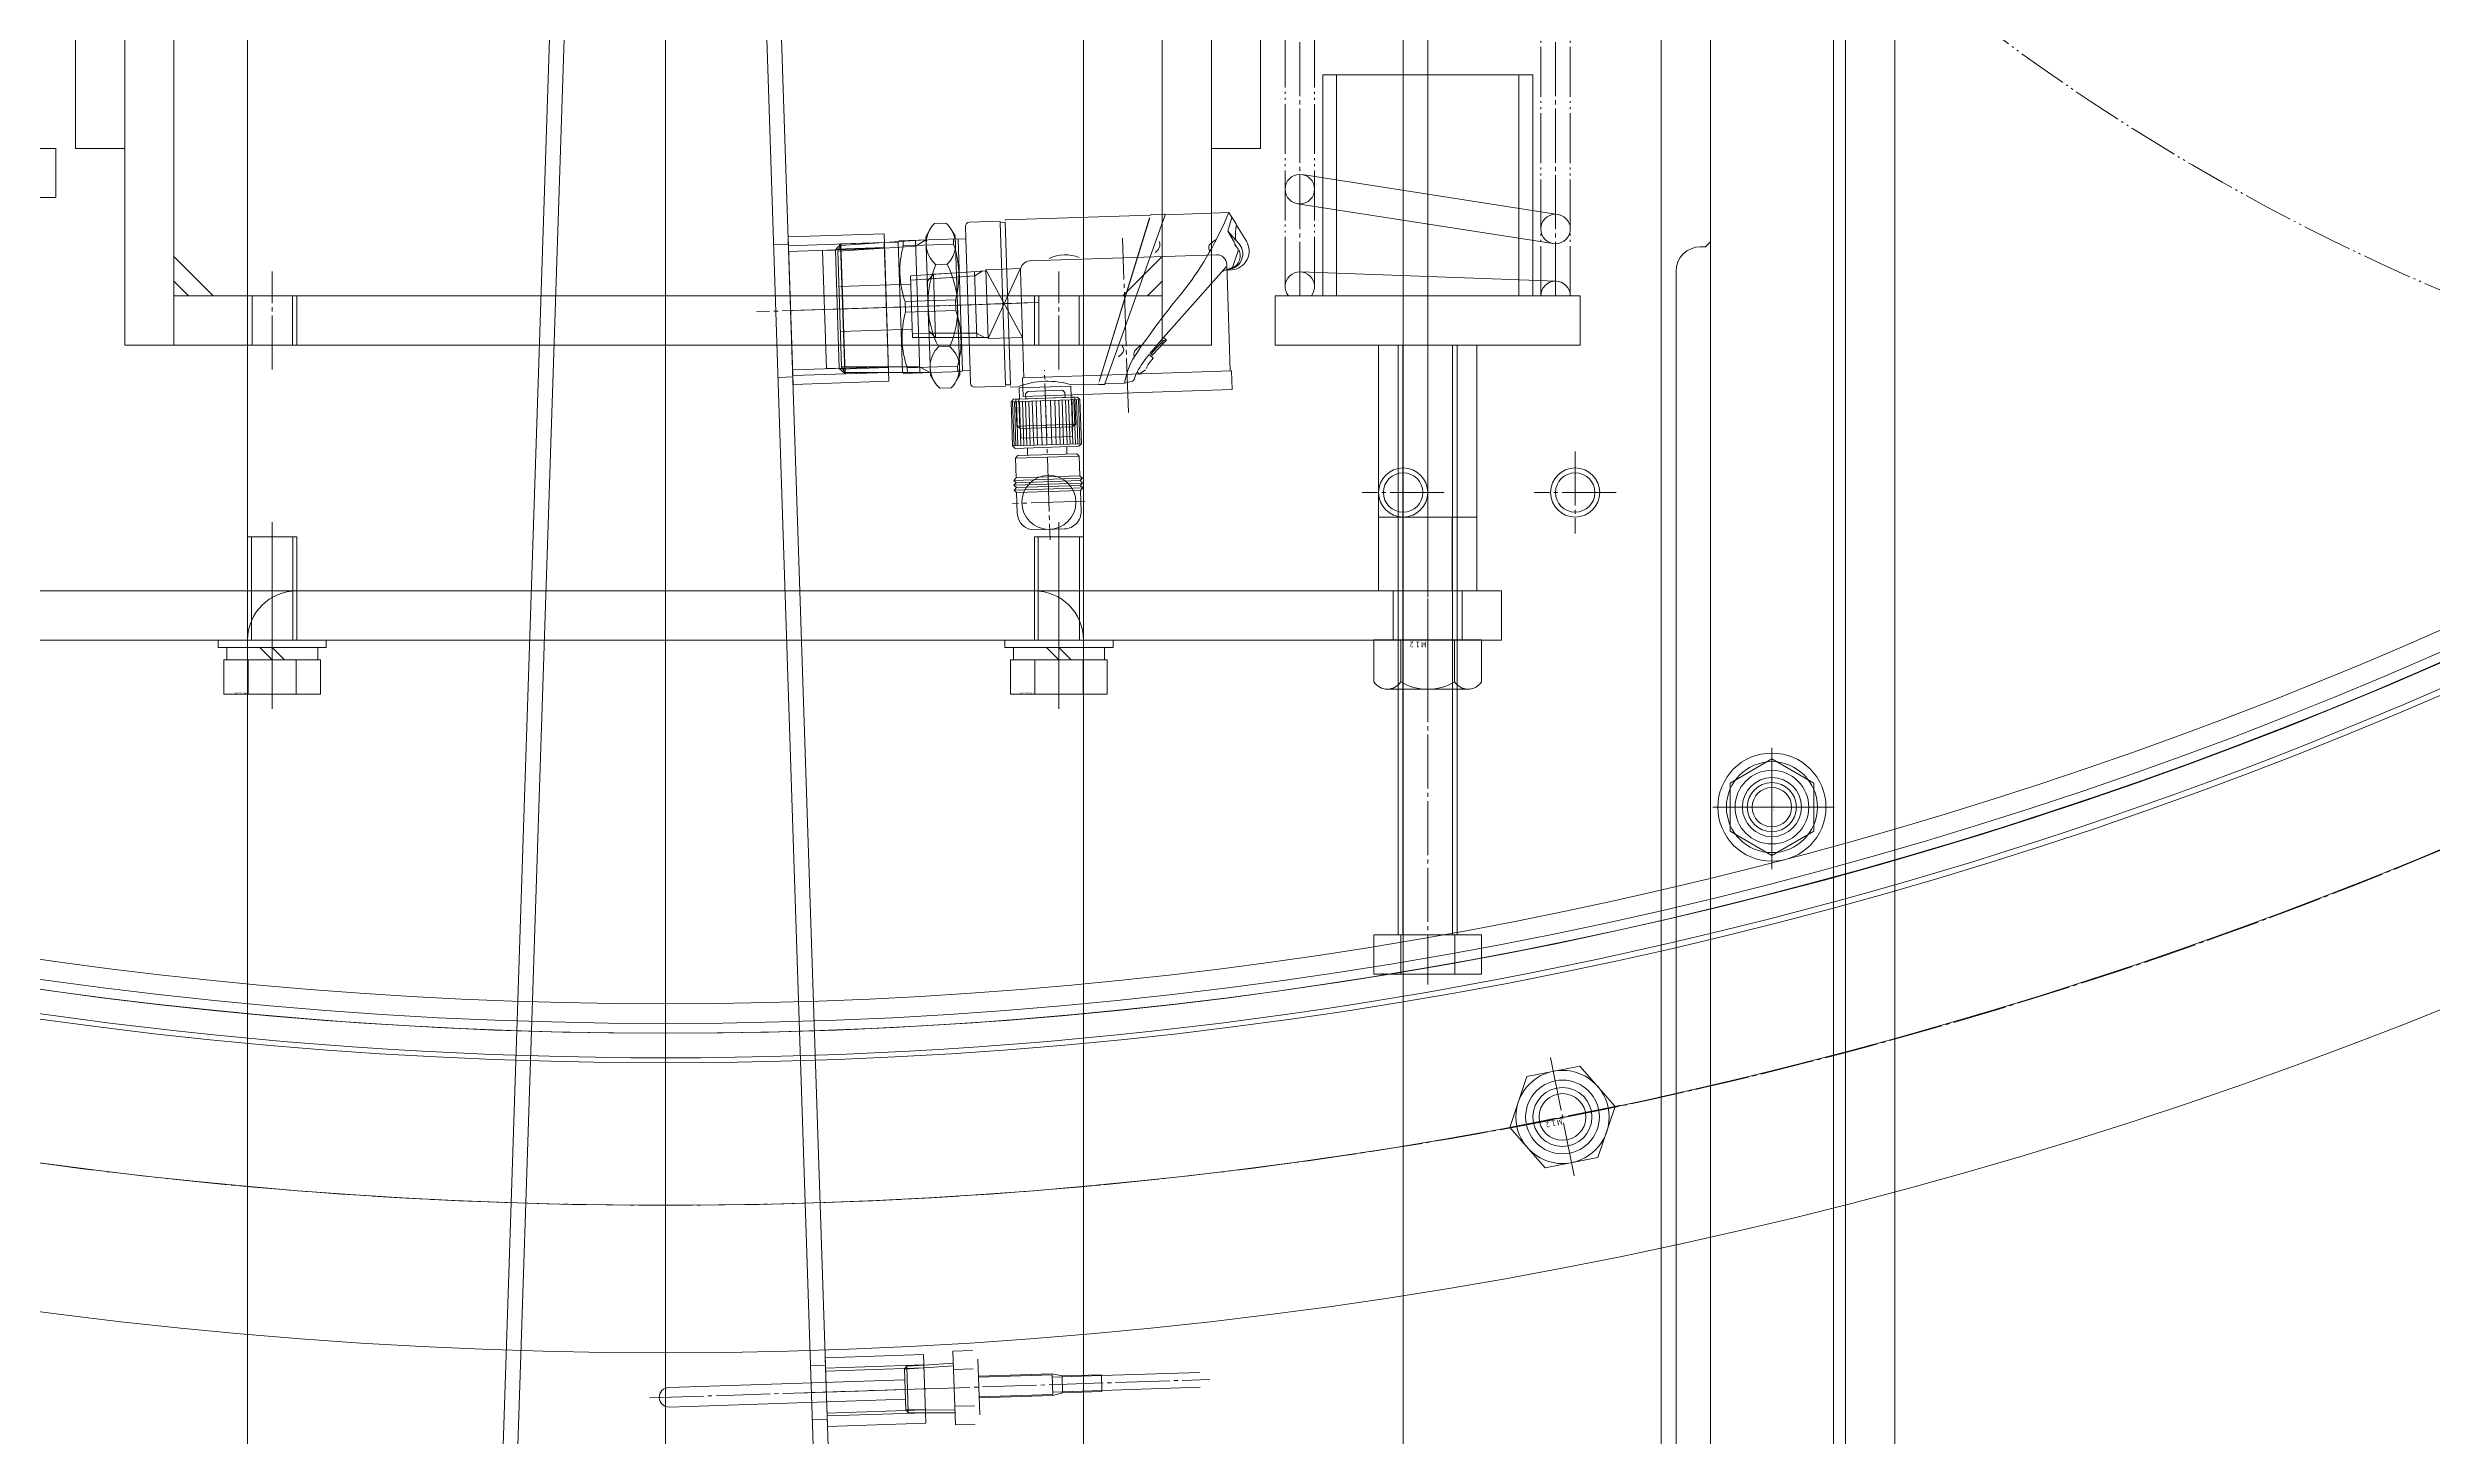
# Model space of a CAD drawing. Units: millimetres at full size. Extents: x -21196 to 21204, y -11807 to 11807.
# Drawn here: x -15725.2 to -15240.2, y -502.1 to -219.6 of the extents above; entities that cross this region are included whole.
import ezdxf
from ezdxf.enums import TextEntityAlignment as Align

# ---------------------------------------------------------------- set-up
doc = ezdxf.new("R2010")
doc.units = ezdxf.units.MM
doc.header["$LTSCALE"] = 0.5
doc.linetypes.add('USER3', pattern=[26.999999, 20.299999, -1.7, 0.8, -1.7, 0.8, -1.7])
doc.linetypes.add('USER4', pattern=[27.1, 22, -1.7, 1.7, -1.7])
doc.layers.add('1-0_設備-5(241129配置図菊池追記(立面図).jww)(機器配置図 260128.dwg)', color=7, linetype='Continuous', lineweight=9)
doc.styles.add('ＭＳ ゴシック', font='')
doc.styles.get('ＭＳ ゴシック').set_extended_font_data('MS Gothic')

msp = doc.modelspace()

# ---------------------------------------------------------------- linework, layer by layer
at = {"layer": '1-0_設備-5(241129配置図菊池追記(立面図).jww)(機器配置図 260128.dwg)', "linetype": 'USER4'}
for p, q in [((-15599.5215, -516.4062), (-15599.5215, 1476.1146)), ((-15599.5215, -516.4062), (-15599.5215, 1476.1146)), ((-15599.5215, -547.3744), (-15599.5215, -40.6829)), ((-15599.5215, -64.2167), (-15599.5215, -290.3256)), ((-15599.5215, -1195.8594), (-15599.5215, -145.4149)), ((-15470.5215, -270.1472), (-15470.5215, -150.1472)), ((-15418.5215, -270.1472), (-15418.5215, -150.1472)), ((-15444.5215, -319.013), (-15444.5215, -220.1469)), ((-15505.4038, -293.8982), (-15506.5728, -258.414)), ((-15679.5215, -285.1469), (-15679.5215, -265.1469)), ((-15519.5215, -285.1469), (-15519.5215, -265.1469)), ((-15567.188, -272.9199), (-15525.9819, -271.5624)), ((-15546.1395, -272.2265), (-15523.5695, -271.4829)), ((-15551.2641, -272.3953), (-15581.0308, -273.376)), ((-15537.1343, -271.9298), (-15564.1197, -272.8189)), ((-15444.5215, -278.0796), (-15444.5215, -410.2279)), ((-15522.0065, -298.9463), (-15522.4573, -285.2659)), ((-15522.3194, -289.4515), (-15521.3207, -319.7649)), ((-15449.5215, -301.804), (-15449.5215, -318.4861)), ((-15414.5215, -301.804), (-15414.5215, -318.4861)), ((-15441.1805, -310.1451), (-15457.8626, -310.1451)), ((-15444.5215, -344.4074), (-15444.5215, -310.1469)), ((-15406.1805, -310.1451), (-15422.8626, -310.1451)), ((-15514.1761, -311.8955), (-15528.9677, -312.3828)), ((-15679.5215, -316.1469), (-15679.5215, -354.1469)), ((-15519.5215, -316.1469), (-15519.5215, -354.1469)), ((-15679.5215, -345.1469), (-15679.5215, -325.1469)), ((-15519.5215, -345.1469), (-15519.5215, -325.1469)), ((-15444.5215, -340.1455), (-15444.5215, -350.1455)), ((-15374.5215, -386.7816), (-15374.5215, -361.51)), ((-15374.5215, -362.1009), (-15374.5215, -386.1907)), ((-15374.5215, -364.8047), (-15374.5215, -383.4868)), ((-15374.5215, -364.8047), (-15374.5215, -383.4868)), ((-15374.5215, -365.8047), (-15374.5215, -382.4868)), ((-15361.8857, -374.1458), (-15387.1574, -374.1458)), ((-15386.5664, -374.1458), (-15362.4767, -374.1458)), ((-15365.1805, -374.1458), (-15383.8626, -374.1458)), ((-15365.1805, -374.1458), (-15383.8626, -374.1458)), ((-15366.1805, -374.1458), (-15382.8626, -374.1458)), ((-15419.5197, -425.0761), (-15414.7045, -449.2839)), ((-15419.5197, -425.0761), (-15414.7045, -449.2839)), ((-15419.5197, -425.0761), (-15414.7045, -449.2839)), ((-15429.216, -439.5876), (-15405.0082, -434.7724)), ((-15602.7868, -494.3316), (-15488.8527, -490.5779)), ((-15545.2758, -492.4368), (-15571.1929, -493.2907))]:
    msp.add_line(p, q, dxfattribs=at)
at = {"layer": '1-0_設備-5(241129配置図菊池追記(立面図).jww)(機器配置図 260128.dwg)'}
for p, q in [((-15633.5215, -533.053), (-15617.546, -48.1471)), ((-15630.523, -533.1471), (-15614.5475, -48.2413)), ((-15568.5201, -533.1471), (-15584.4956, -48.2413)), ((-15565.5215, -533.053), (-15581.4971, -48.1471)), ((-15599.5215, -1520.1458), (-15599.5215, -60.1458)), ((-15444.5215, -270.1472), (-15444.5215, -150.1472)), ((-15387.0215, -259.1458), (-15387.0215, -165.1458)), ((-15709.5215, -280.1469), (-15709.5215, -170.1469)), ((-15699.5215, -170.1469), (-15699.5215, -280.1469)), ((-15498.5215, -170.1469), (-15498.5215, -280.1469)), ((-15488.5215, -280.1469), (-15488.5215, -170.1469)), ((-15465.8715, -270.1469), (-15465.8715, -225.1469)), ((-15463.0715, -270.1469), (-15463.0715, -225.1469)), ((-15425.9715, -270.1469), (-15425.9715, -225.1469)), ((-15418.0602, -253.5613), (-15470.0602, -245.4691)), ((-15470.9828, -251.3978), (-15418.9828, -259.4899)), ((-15546.5932, -258.1494), (-15545.8737, -256.8026)), ((-15544.8502, -255.4318), (-15542.5146, -255.3548)), ((-15541.4031, -256.6553), (-15540.5965, -257.9519)), ((-15538.5307, -255.9671), (-15538.4451, -258.5657)), ((-15537.7575, -255.1412), (-15531.5109, -254.9354)), ((-15530.4532, -255.1507), (-15531.4527, -255.1836)), ((-15530.3628, -288.2657), (-15531.4527, -255.1836)), ((-15530.4532, -255.1507), (-15529.3633, -288.2328)), ((-15500.9474, -253.7284), (-15530.4181, -254.6993)), ((-15511.341, -287.5908), (-15501.1033, -254.2363)), ((-15501.0604, -254.2349), (-15511.3086, -287.5897)), ((-15510.1589, -288.0503), (-15497.9249, -253.6682)), ((-15500.8027, -253.6261), (-15498.0224, -253.5347)), ((-15484.9927, -253.2027), (-15497.9193, -253.6286)), ((-15485.199, -256.9829), (-15484.3593, -254.1669)), ((-15485.199, -256.9829), (-15483.8076, -259.2955)), ((-15483.5207, -258.7859), (-15485.199, -256.9829)), ((-15483.3843, -255.6511), (-15484.9927, -253.2027)), ((-15483.3808, -255.7311), (-15481.3978, -259.0144)), ((-15577.5272, -259.7533), (-15574.5288, -259.6545)), ((-15574.5196, -259.9338), (-15555.0302, -259.2917)), ((-15574.4814, -261.0952), (-15554.9919, -260.4531)), ((-15564.9846, -260.8408), (-15567.5832, -260.9265)), ((-15567.5832, -260.9265), (-15566.7929, -284.9134)), ((-15564.9865, -260.7824), (-15563.8634, -259.5827)), ((-15564.1943, -284.8278), (-15564.9846, -260.8408)), ((-15564.8493, -260.6358), (-15554.9966, -260.3112)), ((-15564.507, -261.0645), (-15563.9313, -259.8637)), ((-15554.9919, -260.4531), (-15564.507, -261.0645)), ((-15564.507, -261.0645), (-15563.7324, -284.5732)), ((-15555.0305, -259.2917), (-15563.9313, -259.8637)), ((-15555.0302, -259.2917), (-15563.8634, -259.5827)), ((-15563.8634, -259.5827), (-15562.9928, -286.0094)), ((-15546.5735, -258.7483), (-15555.0305, -259.2917)), ((-15552.2317, -259.1995), (-15555.0302, -259.2917)), ((-15554.1595, -285.7184), (-15555.0302, -259.2917)), ((-15554.1595, -285.7184), (-15555.0302, -259.2917)), ((-15548.6597, -260.0462), (-15554.9919, -260.4531)), ((-15552.2317, -259.1995), (-15551.3611, -285.6262)), ((-15540.1052, -258.5204), (-15552.0796, -258.9149)), ((-15551.2141, -258.8863), (-15551.1783, -259.9734)), ((-15540.935, -259.6359), (-15551.1783, -259.9734)), ((-15547.8143, -285.7076), (-15548.698, -258.8848)), ((-15546.5735, -258.7483), (-15548.6597, -260.0462)), ((-15545.6657, -286.3029), (-15546.5932, -258.1494)), ((-15540.935, -259.6359), (-15540.9708, -258.5489)), ((-15540.5965, -257.9519), (-15539.6689, -286.1053)), ((-15538.4451, -258.5657), (-15540.0442, -258.6184)), ((-15540.0442, -258.6184), (-15539.1618, -285.4039)), ((-15537.5626, -285.3512), (-15538.4451, -258.5657)), ((-15525.4307, -263.0396), (-15487.4513, -261.7884)), ((-15484.2253, -264.3562), (-15483.0705, -260.9853)), ((-15483.8065, -259.4166), (-15483.2714, -260.3562)), ((-15483.1477, -260.5177), (-15483.8044, -259.6671)), ((-15482.9812, -259.433), (-15483.5429, -258.8254)), ((-15388.0215, -260.1458), (-15389.0215, -260.1458)), ((-15387.0215, -259.1458), (-15388.0215, -260.1458)), ((-15691.5215, -270.1469), (-15699.5215, -262.1469)), ((-15549.7064, -266.9127), (-15540.3211, -266.3096)), ((-15540.321, -266.3089), (-15545.8515, -266.6643)), ((-15540.3486, -265.4533), (-15545.0526, -265.7556)), ((-15545.0526, -265.7556), (-15544.629, -278.6118)), ((-15542.239, -263.7219), (-15544.5745, -263.7988)), ((-15539.9161, -278.6038), (-15540.3493, -265.4533)), ((-15534.3687, -265.069), (-15540.3486, -265.4533)), ((-15536.637, -266.0721), (-15540.321, -266.3089)), ((-15536.6651, -265.2166), (-15536.2243, -278.5976)), ((-15536.637, -266.0721), (-15535.1001, -265.116)), ((-15534.3765, -264.8351), (-15527.3168, -264.6026)), ((-15533.9155, -278.8276), (-15534.3765, -264.8351)), ((-15526.9193, -278.5971), (-15534.3765, -264.8351)), ((-15527.3803, -264.6047), (-15533.9155, -278.8276)), ((-15527.3638, -265.1044), (-15526.6493, -286.7926)), ((-15498.5215, -262.1469), (-15506.5215, -270.1469)), ((-15498.2717, -278.5833), (-15486.4269, -265.2997)), ((-15486.4269, -265.2997), (-15485.4966, -264.2563)), ((-15485.7381, -264.9368), (-15486.4269, -265.2997)), ((-15485.5477, -264.9305), (-15484.3093, -264.8264)), ((-15485.3866, -263.7214), (-15484.672, -285.4097)), ((-15418.4135, -267.1491), (-15470.4135, -265.2753)), ((-15394.0215, -265.1458), (-15394.0215, -1075.1458)), ((-15684.5215, -280.1469), (-15684.5215, -270.1469)), ((-15683.6215, -280.1469), (-15683.6215, -270.1469)), ((-15675.4215, -280.1469), (-15675.4215, -270.1469)), ((-15674.5215, -280.1469), (-15674.5215, -270.1469)), ((-15549.6791, -267.7406), (-15564.2712, -268.2214)), ((-15540.5621, -270.9545), (-15550.8054, -271.292)), ((-15550.8054, -271.292), (-15550.7337, -273.4661)), ((-15540.4904, -273.1286), (-15540.5621, -270.9545)), ((-15524.5215, -280.1469), (-15524.5215, -270.1469)), ((-15523.6215, -280.1469), (-15523.6215, -270.1469)), ((-15515.4215, -280.1469), (-15515.4215, -270.1469)), ((-15514.5215, -280.1469), (-15514.5215, -270.1469)), ((-15415.5215, -270.1472), (-15472.8642, -270.1473)), ((-15465.8715, -270.1469), (-15423.1715, -270.1469)), ((-15574.0843, -273.1471), (-15554.5949, -272.5051)), ((-15540.4904, -273.1286), (-15550.7337, -273.4661)), ((-15709.5215, -280.1469), (-15699.5215, -280.1469)), ((-15549.3762, -276.9356), (-15563.9682, -277.4164)), ((-15539.9443, -277.7476), (-15549.3489, -277.7635)), ((-15539.9161, -278.6035), (-15549.3207, -278.6195)), ((-15545.9732, -277.2721), (-15544.629, -278.6118)), ((-15545.486, -277.7577), (-15539.9461, -277.7483)), ((-15544.629, -278.6118), (-15539.917, -278.6038)), ((-15541.6876, -280.4559), (-15544.0232, -280.5329)), ((-15539.9461, -277.7483), (-15536.2525, -277.7421)), ((-15539.917, -278.6038), (-15533.9232, -278.5937)), ((-15534.656, -278.5949), (-15536.2525, -277.742)), ((-15533.9155, -278.8276), (-15526.9193, -278.5971)), ((-15498.2725, -278.5826), (-15501.0349, -281.8868)), ((-15500.6003, -282.2936), (-15497.6615, -279.1546)), ((-15500.5283, -281.6708), (-15498.5787, -279.5419)), ((-15488.5215, -280.1469), (-15498.5215, -280.1469)), ((-15498.2725, -278.5826), (-15497.6615, -279.1546)), ((-15450.5215, -280.1469), (-15450.5215, -315.1469)), ((-15450.5215, -280.1469), (-15450.5215, -400.1469)), ((-15438.5215, -280.1469), (-15450.5215, -280.1469)), ((-15449.5745, -280.1469), (-15449.5745, -400.1469)), ((-15439.4685, -280.1469), (-15439.4685, -400.1469)), ((-15438.5215, -280.1469), (-15438.5215, -315.1469)), ((-15438.5215, -280.1469), (-15438.5215, -400.1469)), ((-15573.6872, -285.1991), (-15554.1978, -284.557)), ((-15573.649, -286.3605), (-15554.1595, -285.7184)), ((-15564.1943, -284.8278), (-15566.7929, -284.9134)), ((-15564.1924, -284.8863), (-15562.9928, -286.0094)), ((-15554.1931, -284.6989), (-15564.0458, -285.0235)), ((-15554.1595, -285.7184), (-15563.079, -285.7335)), ((-15554.1595, -285.7184), (-15562.9928, -286.0094)), ((-15547.8525, -284.5463), (-15554.1978, -284.557)), ((-15554.1595, -285.7184), (-15551.3611, -285.6262)), ((-15545.6854, -285.704), (-15554.1595, -285.7184)), ((-15551.1906, -285.9002), (-15539.2162, -285.5057)), ((-15547.8525, -284.5463), (-15545.6854, -285.704)), ((-15539.6689, -286.1053), (-15540.3885, -287.4521)), ((-15540.0817, -285.5342), (-15540.1176, -284.4472)), ((-15537.5626, -285.3512), (-15539.1618, -285.4039)), ((-15537.5626, -285.3512), (-15537.477, -287.9498)), ((-15526.8991, -286.8008), (-15484.4222, -285.4014)), ((-15500.3539, -282.7983), (-15501.2171, -283.8773)), ((-15500.3539, -282.7983), (-15501.1609, -282.0428)), ((-15484.4222, -285.4014), (-15484.297, -289.1994)), ((-15576.6381, -286.7386), (-15573.6398, -286.6398)), ((-15544.8591, -287.5994), (-15545.6657, -286.3029)), ((-15541.412, -288.823), (-15543.7476, -288.8999)), ((-15536.6511, -288.723), (-15530.4045, -288.5172)), ((-15529.3633, -288.2328), (-15530.3628, -288.2657)), ((-15527.8993, -288.6348), (-15529.2985, -288.6809)), ((-15517.0985, -288.479), (-15527.5929, -288.8248)), ((-15527.5171, -291.1235), (-15527.5929, -288.8248)), ((-15527.5171, -291.1235), (-15517.0228, -290.7778)), ((-15526.8991, -286.8008), (-15526.774, -290.5988)), ((-15526.774, -290.5988), (-15484.297, -289.1994)), ((-15526.3007, -290.0829), (-15525.8175, -289.5667)), ((-15526.3007, -290.0829), (-15526.2678, -291.0824)), ((-15518.2721, -290.819), (-15526.2678, -291.0824)), ((-15518.8213, -289.3362), (-15525.8175, -289.5667)), ((-15518.3051, -289.8195), (-15518.8213, -289.3362)), ((-15518.3051, -289.8195), (-15518.2721, -290.819)), ((-15518.2721, -290.819), (-15515.7735, -290.7366)), ((-15517.0228, -290.7778), (-15517.0985, -288.479)), ((-15517.0228, -290.7778), (-15516.2732, -290.7531)), ((-15516.8749, -290.7729), (-15516.6806, -296.6711)), ((-15511.4955, -288.0943), (-15516.8053, -288.2693)), ((-15516.0921, -296.2501), (-15516.2732, -290.7531)), ((-15515.7735, -290.7366), (-15515.2573, -291.2199)), ((-15511.3549, -288.1915), (-15510.2637, -288.1557)), ((-15510.1589, -288.0503), (-15506.1611, -287.9186)), ((-15506.1611, -287.9186), (-15504.5747, -287.4661)), ((-15515.2573, -291.2199), (-15529.2497, -291.6809)), ((-15528.9533, -300.676), (-15529.2497, -291.6809)), ((-15528.9499, -291.671), (-15528.6535, -300.6661)), ((-15528.5501, -291.6578), (-15528.2537, -300.6529)), ((-15528.2667, -291.1482), (-15527.5171, -291.1235)), ((-15528.0856, -296.6453), (-15528.2667, -291.1482)), ((-15528.1503, -291.6447), (-15527.8539, -300.6398)), ((-15527.4707, -297.0265), (-15527.665, -291.1284)), ((-15527.5506, -291.6249), (-15527.2543, -300.62)), ((-15526.9509, -291.6052), (-15526.6546, -300.6003)), ((-15526.3513, -291.5854), (-15526.0549, -300.5805)), ((-15525.6517, -291.5624), (-15525.3553, -300.5575)), ((-15524.952, -291.5393), (-15524.6557, -300.5344)), ((-15524.1525, -291.513), (-15523.8561, -300.5081)), ((-15523.253, -291.4833), (-15522.9566, -300.4784)), ((-15522.2535, -291.4504), (-15521.9572, -300.4455)), ((-15521.254, -291.4175), (-15520.9577, -300.4126)), ((-15520.3545, -291.3878), (-15520.0582, -300.3829)), ((-15519.555, -291.3615), (-15519.2586, -300.3566)), ((-15518.8554, -291.3384), (-15518.559, -300.3335)), ((-15518.1557, -291.3154), (-15517.8594, -300.3105)), ((-15517.5561, -291.2956), (-15517.2597, -300.2907)), ((-15516.9564, -291.2759), (-15516.66, -300.271)), ((-15516.4567, -291.2594), (-15516.1603, -300.2545)), ((-15515.9569, -291.243), (-15515.6606, -300.2381)), ((-15515.5572, -291.2298), (-15515.2608, -300.2249)), ((-15514.961, -300.215), (-15515.2573, -291.2199)), ((-15514.961, -300.215), (-15528.9533, -300.676)), ((-15528.4372, -301.1593), (-15528.9533, -300.676)), ((-15528.0856, -296.6453), (-15516.0921, -296.2501)), ((-15527.3196, -297.1203), (-15516.8252, -296.7745)), ((-15527.2537, -299.1192), (-15516.7594, -298.7735)), ((-15516.8252, -296.7745), (-15516.0921, -296.2501)), ((-15516.7594, -298.7735), (-15516.8252, -296.7745)), ((-15515.4442, -300.7312), (-15514.961, -300.215)), ((-15515.4442, -300.7312), (-15528.4372, -301.1593)), ((-15527.888, -302.642), (-15528.3713, -303.1582)), ((-15528.3713, -303.1582), (-15515.3784, -302.7301)), ((-15528.2396, -307.156), (-15528.3713, -303.1582)), ((-15527.888, -302.642), (-15515.8946, -302.2468)), ((-15525.9385, -301.0769), (-15525.8891, -302.5761)), ((-15517.9429, -300.8135), (-15517.8935, -302.3127)), ((-15515.8946, -302.2468), (-15515.3784, -302.7301)), ((-15515.2467, -306.7279), (-15515.3784, -302.7301)), ((-15514.7305, -307.2112), (-15528.7229, -307.6722)), ((-15528.2067, -308.1554), (-15528.6899, -308.6716)), ((-15514.6975, -308.2107), (-15528.6899, -308.6716)), ((-15528.6899, -308.6716), (-15528.1737, -309.1549)), ((-15514.6646, -309.2101), (-15528.657, -309.6711)), ((-15515.2467, -306.7279), (-15528.2396, -307.156)), ((-15515.2137, -307.7274), (-15528.2067, -308.1554)), ((-15528.1737, -309.1549), (-15515.1808, -308.7268)), ((-15515.1479, -309.7263), (-15528.1408, -310.1544)), ((-15528.0025, -314.3521), (-15528.1408, -310.1544)), ((-15515.2137, -307.7274), (-15514.6975, -308.2107)), ((-15514.6975, -308.2107), (-15515.1808, -308.7268)), ((-15515.0096, -313.924), (-15515.1479, -309.7263)), ((-15450.5215, -330.1469), (-15450.5215, -315.1469)), ((-15449.5215, -330.1469), (-15449.5215, -315.1469)), ((-15439.5215, -330.1469), (-15439.5215, -315.1469)), ((-15438.5215, -330.1469), (-15438.5215, -315.1469)), ((-15684.5215, -319.1469), (-15684.5215, -340.1469)), ((-15674.5215, -319.1469), (-15684.5215, -319.1469)), ((-15683.7095, -319.1469), (-15683.7095, -340.1469)), ((-15675.3335, -319.1469), (-15675.3335, -340.1469)), ((-15674.5215, -319.1469), (-15674.5215, -340.1469)), ((-15524.5215, -319.1469), (-15524.5215, -340.1469)), ((-15514.5215, -319.1469), (-15524.5215, -319.1469)), ((-15518.3924, -317.5374), (-15524.3891, -317.7349)), ((-15523.7095, -319.1469), (-15523.7095, -340.1469)), ((-15515.3335, -319.1469), (-15515.3335, -340.1469)), ((-15514.5215, -319.1469), (-15514.5215, -340.1469)), ((-15674.5215, -330.1458), (-15524.5215, -330.1458)), ((-15451.5215, -340.1469), (-15451.5215, -330.1469)), ((-15437.5215, -340.1469), (-15437.5215, -330.1469)), ((-15690.5215, -340.1469), (-15690.5215, -341.6469)), ((-15668.5215, -340.1469), (-15690.5215, -340.1469)), ((-15668.5215, -341.6469), (-15690.5215, -341.6469)), ((-15689.3365, -344.1469), (-15669.7066, -344.1469)), ((-15689.3365, -344.1469), (-15689.3365, -351.1469)), ((-15688.7715, -341.6469), (-15688.7715, -344.1469)), ((-15684.5215, -900.1458), (-15684.5215, -340.1458)), ((-15684.429, -344.1469), (-15684.429, -351.1469)), ((-15679.5215, -344.1469), (-15682.0215, -341.6469)), ((-15679.5215, -341.6469), (-15677.0215, -344.1469)), ((-15674.6141, -344.1469), (-15674.6141, -351.1469)), ((-15670.2715, -344.1469), (-15670.2715, -341.6469)), ((-15669.7066, -344.1469), (-15669.7066, -351.1469)), ((-15668.5215, -341.6469), (-15668.5215, -340.1469)), ((-15530.5215, -340.1469), (-15530.5215, -341.6469)), ((-15508.5215, -340.1469), (-15530.5215, -340.1469)), ((-15508.5215, -341.6469), (-15530.5215, -341.6469)), ((-15529.3365, -344.1469), (-15509.7066, -344.1469)), ((-15529.3365, -344.1469), (-15529.3365, -351.1469)), ((-15528.7715, -341.6469), (-15528.7715, -344.1469)), ((-15524.429, -344.1469), (-15524.429, -351.1469)), ((-15519.5215, -344.1469), (-15522.0215, -341.6469)), ((-15519.5215, -341.6469), (-15517.0215, -344.1469)), ((-15514.6141, -344.1469), (-15514.6141, -351.1469)), ((-15514.5215, -340.1458), (-15514.5215, -900.1458)), ((-15510.2715, -344.1469), (-15510.2715, -341.6469)), ((-15509.7066, -344.1469), (-15509.7066, -351.1469)), ((-15508.5215, -341.6469), (-15508.5215, -340.1469)), ((-15455.4715, -348.6785), (-15455.4715, -340.1455)), ((-15433.5715, -340.1455), (-15455.4715, -340.1455)), ((-15449.9965, -340.1455), (-15449.9965, -348.6785)), ((-15439.0465, -340.1455), (-15439.0465, -348.6785)), ((-15433.5715, -340.1455), (-15433.5715, -348.6785)), ((-15669.7066, -351.1469), (-15689.3365, -351.1469)), ((-15509.7066, -351.1469), (-15529.3365, -351.1469)), ((-15436.3085, -350.1455), (-15452.7335, -350.1455)), ((-15455.4912, -400.1469), (-15455.4912, -408.1469)), ((-15433.5519, -400.1469), (-15455.4912, -400.1469)), ((-15450.0064, -400.1469), (-15450.0064, -408.1469)), ((-15439.0367, -400.1469), (-15439.0367, -408.1469)), ((-15433.5519, -400.1469), (-15433.5519, -408.1469)), ((-15433.5519, -408.1469), (-15455.4912, -408.1469)), ((-15420.6318, -447.5489), (-15409.8922, -445.4127)), ((-15541.0675, -484.7886), (-15537.0697, -484.6568)), ((-15541.0675, -484.7886), (-15540.5732, -499.7915)), ((-15570.0157, -487.7489), (-15567.0174, -487.6501)), ((-15566.9964, -488.2858), (-15547.0073, -487.6272)), ((-15566.9773, -488.8665), (-15546.9881, -488.2079)), ((-15550.9519, -488.4612), (-15550.678, -496.7775)), ((-15550.4688, -487.8775), (-15550.9504, -488.4437)), ((-15550.4709, -487.8776), (-15550.1595, -497.3281)), ((-15547.0068, -487.6423), (-15546.6874, -497.3349)), ((-15536.9461, -488.4076), (-15540.9439, -488.5393)), ((-15536.0121, -486.4175), (-15535.6377, -497.7515)), ((-15598.8548, -492.2009), (-15550.8808, -490.6204)), ((-15598.7231, -496.1988), (-15550.7491, -494.6182)), ((-15535.7575, -494.1243), (-15520.7658, -493.6304)), ((-15518.8888, -489.8666), (-15518.7768, -493.2647)), ((-15569.6535, -498.7429), (-15566.6552, -498.6442)), ((-15566.6952, -497.4278), (-15546.7061, -496.7693)), ((-15566.6761, -498.0085), (-15546.6869, -497.35)), ((-15550.6755, -496.7774), (-15550.1577, -497.3106)), ((-15536.699, -495.9091), (-15540.6968, -496.0408)), ((-15540.5732, -499.7915), (-15536.5754, -499.6598))]:
    msp.add_line(p, q, dxfattribs=at)
at = {"layer": '1-0_設備-5(241129配置図菊池追記(立面図).jww)(機器配置図 260128.dwg)', "linetype": 'USER3'}
for p, q in [((-15473.5215, -268.2733), (-15473.5215, -150.1472)), ((-15467.5215, -268.2733), (-15467.5215, -150.1472)), ((-15421.5215, -270.1472), (-15421.5215, -152.021)), ((-15415.5215, -270.1472), (-15415.5215, -152.0172))]:
    msp.add_line(p, q, dxfattribs=at)
at = {"layer": '1-0_設備-5(241129配置図菊池追記(立面図).jww)(機器配置図 260128.dwg)'}
for points in [[(-15684.5215, -62.1458), (-15684.5215, -1518.1458), (-15686.5215, -1520.1458), (-15847.5215, -1520.1458), (-15849.5215, -1518.1458), (-15849.5215, -62.1458), (-15847.5215, -60.1458), (-15686.5215, -60.1458)], [(-15349.5215, -1518.1458), (-15349.5215, -62.1458), (-15351.5215, -60.1458), (-15847.5215, -60.1458), (-15849.5215, -62.1458), (-15849.5215, -1518.1458), (-15847.5215, -1520.1458), (-15351.5215, -1520.1458)], [(-15514.5215, -62.1458), (-15514.5215, -1518.1458), (-15512.5215, -1520.1458), (-15351.5215, -1520.1458), (-15349.5215, -1518.1458), (-15349.5215, -62.1458), (-15351.5215, -60.1458), (-15512.5215, -60.1458)], [(-15362.0215, -1453.1458), (-15362.0215, -87.1458), (-15364.0215, -85.1458), (-15395.0215, -85.1458), (-15397.0215, -87.1458), (-15397.0215, -1453.1458), (-15395.0215, -1455.1458), (-15364.0215, -1455.1458)], [(-15362.0215, -1453.1458), (-15362.0215, -87.1458), (-15364.0215, -85.1458), (-15385.0215, -85.1458), (-15387.0215, -87.1458), (-15387.0215, -1453.1458), (-15385.0215, -1455.1458), (-15364.0215, -1455.1458)], [(-15719.5215, -240.1471), (-15719.5215, -90.1471), (-15709.5215, -90.1471), (-15709.5215, -240.1471)], [(-15478.5215, -240.1471), (-15478.5215, -90.1471), (-15488.5215, -90.1471), (-15488.5215, -240.1471)], [(-15723.5215, -250.1469), (-15723.5215, -240.1469), (-15785.5215, -240.1469), (-15785.5215, -250.1469)], [(-15573.5904, -288.139), (-15574.5782, -258.1553), (-15555.0888, -257.5132), (-15554.101, -287.4969)], [(-15699.5215, -270.1469), (-15699.5215, -267.1469), (-15696.5215, -270.1469)], [(-15699.5215, -280.1469), (-15498.5215, -280.1469), (-15498.5215, -270.1469), (-15699.5215, -270.1469)], [(-15498.5215, -270.1469), (-15498.5215, -267.1469), (-15501.5215, -270.1469)], [(-15413.5215, -280.1469), (-15413.5215, -270.1469), (-15475.5215, -270.1469), (-15475.5215, -280.1469)], [(-15454.5215, -280.1469), (-15434.5215, -280.1469), (-15434.5215, -315.1469), (-15454.5215, -315.1469)], [(-15454.5215, -315.1469), (-15434.5215, -315.1469), (-15434.5215, -330.1469), (-15454.5215, -330.1469)], [(-15769.5215, -340.1469), (-15429.5215, -340.1469), (-15429.5215, -330.1469), (-15769.5215, -330.1469)], [(-15366.0215, -369.2382), (-15366.0215, -379.0534), (-15374.5215, -383.9607), (-15383.0215, -379.0534), (-15383.0215, -369.2382), (-15374.5215, -364.3309)], [(-15566.6058, -500.1434), (-15567.0668, -486.1509), (-15547.0776, -485.4924), (-15546.6166, -499.4848)]]:
    msp.add_lwpolyline(points, close=True, dxfattribs=at)
for points in [[(-15349.5215, -170.1458), (-15349.5215, -1520.1458), (-15849.5215, -1520.1458), (-15849.5215, -170.1458)], [(-15359.5215, -170.1458), (-15359.5215, -1510.1458), (-15839.5215, -1510.1458), (-15839.5215, -170.1458)], [(-15449.5215, -170.1458), (-15449.5215, -1420.1458), (-15749.5215, -1420.1458), (-15749.5215, -170.1458)], [(-15423.1715, -270.1469), (-15423.1715, -225.1469), (-15465.8715, -225.1469)], [(-15554.1978, -284.557), (-15563.7324, -284.5732), (-15563.079, -285.7335), (-15563.9313, -259.8637)], [(-15549.3207, -278.6195), (-15549.7346, -266.0568), (-15540.3493, -265.4537)], [(-15545.0526, -265.7556), (-15546.3057, -267.1808), (-15545.9732, -277.2722)], [(-15540.1176, -284.4472), (-15550.3608, -284.7847), (-15550.325, -285.8717)], [(-15503.6274, -285.624), (-15503.1863, -286.0369), (-15501.9206, -285.1671)], [(-15526.2678, -291.0824), (-15528.7664, -291.1647), (-15529.2497, -291.6809)], [(-15527.2537, -299.1192), (-15527.3196, -297.1203), (-15528.0856, -296.6453)], [(-15528.2396, -307.156), (-15528.7229, -307.6722), (-15528.2067, -308.1554)], [(-15528.1737, -309.1549), (-15528.657, -309.6711), (-15528.1408, -310.1544)], [(-15515.2467, -306.7279), (-15514.7305, -307.2112), (-15515.2137, -307.7274)], [(-15515.1808, -308.7268), (-15514.6646, -309.2101), (-15515.1479, -309.7263)], [(-15424.3319, -428.9473), (-15427.8517, -439.3162), (-15420.6318, -447.5489)], [(-15409.8922, -445.4127), (-15406.3725, -435.0438), (-15413.5923, -426.8111), (-15424.3319, -428.9473)], [(-15550.9495, -488.4611), (-15546.9887, -488.192), (-15540.9689, -487.783)], [(-15540.987, -487.2333), (-15547.0068, -487.6423), (-15550.4688, -487.8775)], [(-15535.896, -489.9266), (-15520.9041, -489.4327), (-15518.8888, -489.8666), (-15510.8926, -489.6031), (-15510.7807, -493.0013), (-15518.7768, -493.2647), (-15520.7593, -493.8303), (-15535.7509, -494.3242)], [(-15535.8896, -490.1265), (-15520.8976, -489.6326), (-15520.7658, -493.6304)], [(-15520.8811, -490.1323), (-15510.886, -489.803), (-15490.8974, -489.1445)], [(-15520.7823, -493.1307), (-15510.7872, -492.8014), (-15490.7986, -492.1429)], [(-15550.6755, -496.7774), (-15546.705, -496.7852), (-15540.6719, -496.7971)], [(-15550.1574, -497.3281), (-15546.6874, -497.3349), (-15540.6538, -497.3468)]]:
    msp.add_lwpolyline(points, dxfattribs=at)
for centre, radius in [((-15599.5215, 479.8542), 965), ((-15599.5215, 479.8542), 965), ((-15599.5215, 479.8542), 906), ((-15599.5215, 479.8542), 900), ((-15599.5215, 479.8542), 898), ((-15470.5215, -248.4335), 3), ((-15418.5215, -256.5256), 3), ((-15449.5215, -310.1451), 5), ((-15414.5215, -310.1451), 5), ((-15521.5719, -312.1391), 5.5), ((-15449.5215, -310.1451), 4), ((-15414.5215, -310.1451), 4), ((-15374.5215, -374.1458), 11), ((-15374.5215, -374.1458), 9.25), ((-15374.5215, -374.1458), 7.5), ((-15374.5215, -374.1458), 6), ((-15374.5215, -374.1458), 6), ((-15374.5215, -374.1458), 5), ((-15374.5215, -374.1458), 4), ((-15417.1121, -437.18), 9.483), ((-15417.1121, -437.18), 7.5), ((-15417.1121, -437.18), 7.5), ((-15417.1121, -437.18), 6), ((-15417.1121, -437.18), 4.75)]:
    msp.add_circle(centre, radius, dxfattribs=at)
at = {"layer": '1-0_設備-5(241129配置図菊池追記(立面図).jww)(機器配置図 260128.dwg)', "linetype": 'USER4'}
msp.add_circle((-15599.5215, 479.8542), 935, dxfattribs=at)
msp.add_circle((-15599.5215, 479.8542), 935, dxfattribs=at)
at = {"layer": '1-0_設備-5(241129配置図菊池追記(立面図).jww)(機器配置図 260128.dwg)'}
for centre, radius, start, end in [((-15599.5215, 479.8542), 935, 108, 72), ((-15599.5215, 479.8542), 900, 106.253, 73.747), ((-15599.5215, 479.8542), 894, 106.239, 73.761), ((-15540.8473, -259.488), 5.699, 151.88696, 229.15296), ((-15540.8473, -259.488), 5.699, 134.62096, 151.88696), ((-15546.2419, -259.6657), 5.699, 31.88696, 49.15296), ((-15546.2419, -259.6657), 5.699, 314.62096, 31.88696), ((-15537.7311, -255.9408), 0.8, 91.88696, 181.88696), ((-15531.5092, -254.9854), 0.05, 1.88696, 91.88696), ((-15530.4164, -254.7493), 0.05, 91.88696, 181.88696), ((-15500.7994, -253.7261), 0.1, 91.88296, 162.92096), ((-15498.0191, -253.6346), 0.1, 3.45196, 91.88296), ((-15498.0191, -253.6346), 0.1, 340.41296, 3.45196), ((-15549.0677, -226.9619), 69.24, 322.82596, 337.72896), ((-15477.8363, -257.6007), 5.807, 170.01396, 191.77796), ((-15463.722, -259.6975), 20.074, 168.60596, 171.10596), ((-15471.4745, -258.6754), 12.265, 166.10996, 168.68596), ((-15532.9233, -265.0374), 18.944, 164.49596, 199.27796), ((-15558.817, -265.8905), 18.944, 344.49596, 19.27796), ((-15518.2046, -269.7877), 7.982, 69.52996, 114.24396), ((-15500.9296, -259.6564), 1.94, 301.04896, 338.28096), ((-15500.2882, -259.7465), 1.319, 331.59096, 29.72496), ((-15488.097, -260.3214), 0.971, 127.79596, 218.97596), ((-15482.1819, -266.4488), 9.483, 125.46996, 133.35696), ((-15487.3855, -263.7873), 2, 1.88696, 91.88696), ((-15484.6879, -261.0015), 3.844, 275.65296, 31.13096), ((-15483.5435, -260.8233), 0.5, 341.08796, 37.66996), ((-15485.203, -261.987), 2.566, 326.21196, 21.05896), ((-15483.7654, -261.5203), 1.06, 25.44796, 47.48396), ((-15485.3475, -261.6192), 3.222, 345.66596, 42.73396), ((-15389.0215, -265.1458), 5, 90, 180), ((-15526.0926, -271.566), 20.048, 157.20496, 206.56896), ((-15560.1696, -272.6887), 20.048, 337.20496, 26.56896), ((-15525.3649, -265.0385), 2, 91.88696, 181.88696), ((-15481.2698, -274.3184), 10.391, 106.52396, 115.46796), ((-15481.3197, -274.254), 10.237, 106.47496, 114.39296), ((-15485.3001, -261.6039), 3.18, 271.73896, 345.18896), ((-15485.1115, -262.2758), 2.337, 292.34996, 330.85496), ((-15470.5215, -268.2733), 3, 321.344, 218.657), ((-15369.9212, -372.4911), 161.623, 140.09196, 146.16496), ((-15418.5215, -270.1472), 3, 0, 180), ((-15532.4788, -278.5301), 18.944, 164.49596, 199.27796), ((-15558.3725, -279.3832), 18.944, 344.49596, 19.27796), ((-15540.0203, -284.5891), 5.699, 134.62096, 211.88696), ((-15545.4149, -284.7668), 5.699, 331.88696, 49.15296), ((-15507.3585, -281.0174), 1.013, 322.34096, 44.69296), ((-15502.8947, -282.0131), 1.366, 133.54496, 197.39396), ((-15501.1575, -283.2499), 3.483, 118.35796, 140.25696), ((-15496.675, -281.6922), 2.872, 117.59596, 131.51996), ((-15497.8043, -279.4513), 0.365, 77.43296, 123.45696), ((-15510.6649, -278.5628), 5.131, 309.24096, 323.19996), ((-15492.0069, -290.0376), 14.312, 148.21896, 171.48496), ((-15493.1006, -290.7329), 11.701, 154.11196, 162.11196), ((-15485.0097, -295.8071), 21.221, 139.56196, 151.32296), ((-15499.371, -285.3863), 2.384, 140.73496, 169.38196), ((-15500.6526, -282.077), 0.125, 152.62396, 215.39496), ((-15499.4522, -282.65), 1.455, 137.69696, 154.32196), ((-15540.0203, -284.5891), 5.699, 211.88696, 229.15296), ((-15545.4149, -284.7668), 5.699, 314.62096, 331.88696), ((-15536.6775, -287.9234), 0.8, 181.88696, 271.88696), ((-15530.4062, -288.4672), 0.05, 271.88696, 1.88696), ((-15529.3002, -288.6309), 0.05, 181.88696, 271.88696), ((-15521.822, -304.548), 17.034, 72.87196, 110.90196), ((-15511.3582, -288.0916), 0.1, 162.92096, 271.88296), ((-15510.267, -288.0557), 0.1, 271.88296, 340.41296), ((-15504.7118, -286.9852), 0.5, 285.92196, 342.11196), ((-15599.5215, 479.8542), 905, 241.036, 298.964), ((-15524.5044, -314.2368), 3.5, 181.88696, 271.88696), ((-15518.5077, -314.0393), 3.5, 271.88696, 1.88696), ((-15674.5215, -340.1458), 10, 90, 180), ((-15524.5215, -340.1458), 10, 0, 90), ((-15452.7335, -346.8575), 3.288, 213.626, 326.374), ((-15444.5215, -339.1955), 10.95, 240, 300), ((-15436.3085, -346.8575), 3.288, 213.626, 326.374), ((-15598.7889, -494.1998), 2, 91.88696, 271.88696)]:
    msp.add_arc(centre, radius, start, end, dxfattribs=at)
at = {"layer": '1-0_設備-5(241129配置図菊池追記(立面図).jww)(機器配置図 260128.dwg)', "linetype": 'USER3'}
msp.add_arc((-15066.9392, 133.9804), 437.972, 218.22, 277.294, dxfattribs=at)

# ---------------------------------------------------------------- texts
at = {"layer": '1-0_設備-5(241129配置図菊池追記(立面図).jww)(機器配置図 260128.dwg)', "style": 'ＭＳ ゴシック', "width": 0.8}
for rotation, p in [(180, (-15444.6771, -340.1744)), (191.25, (-15417.259, -437.2386))]:
    msp.add_text('Ｍ１２', height=1.102, rotation=rotation, dxfattribs=at).set_placement(p, align=Align.BOTTOM_LEFT)
at = {"layer": '1-0_設備-5(241129配置図菊池追記(立面図).jww)(機器配置図 260128.dwg)', "style": 'ＭＳ ゴシック'}
for s, rotation, p in [('BT-M10x25L,SW,PW', 180, (-15684.6122, -350.8075)), ('BT-M10x25L,SW,PW', 180, (-15524.6122, -350.8075)), ('BT-M10', 90, (-15373.972, -374.8639)), ('BT-M12x120L', 180, (-15452.4132, -407.7924))]:
    msp.add_text(s, height=0.2203, rotation=rotation, dxfattribs=at).set_placement(p, align=Align.BOTTOM_LEFT)

doc.saveas('drawing.dxf')
